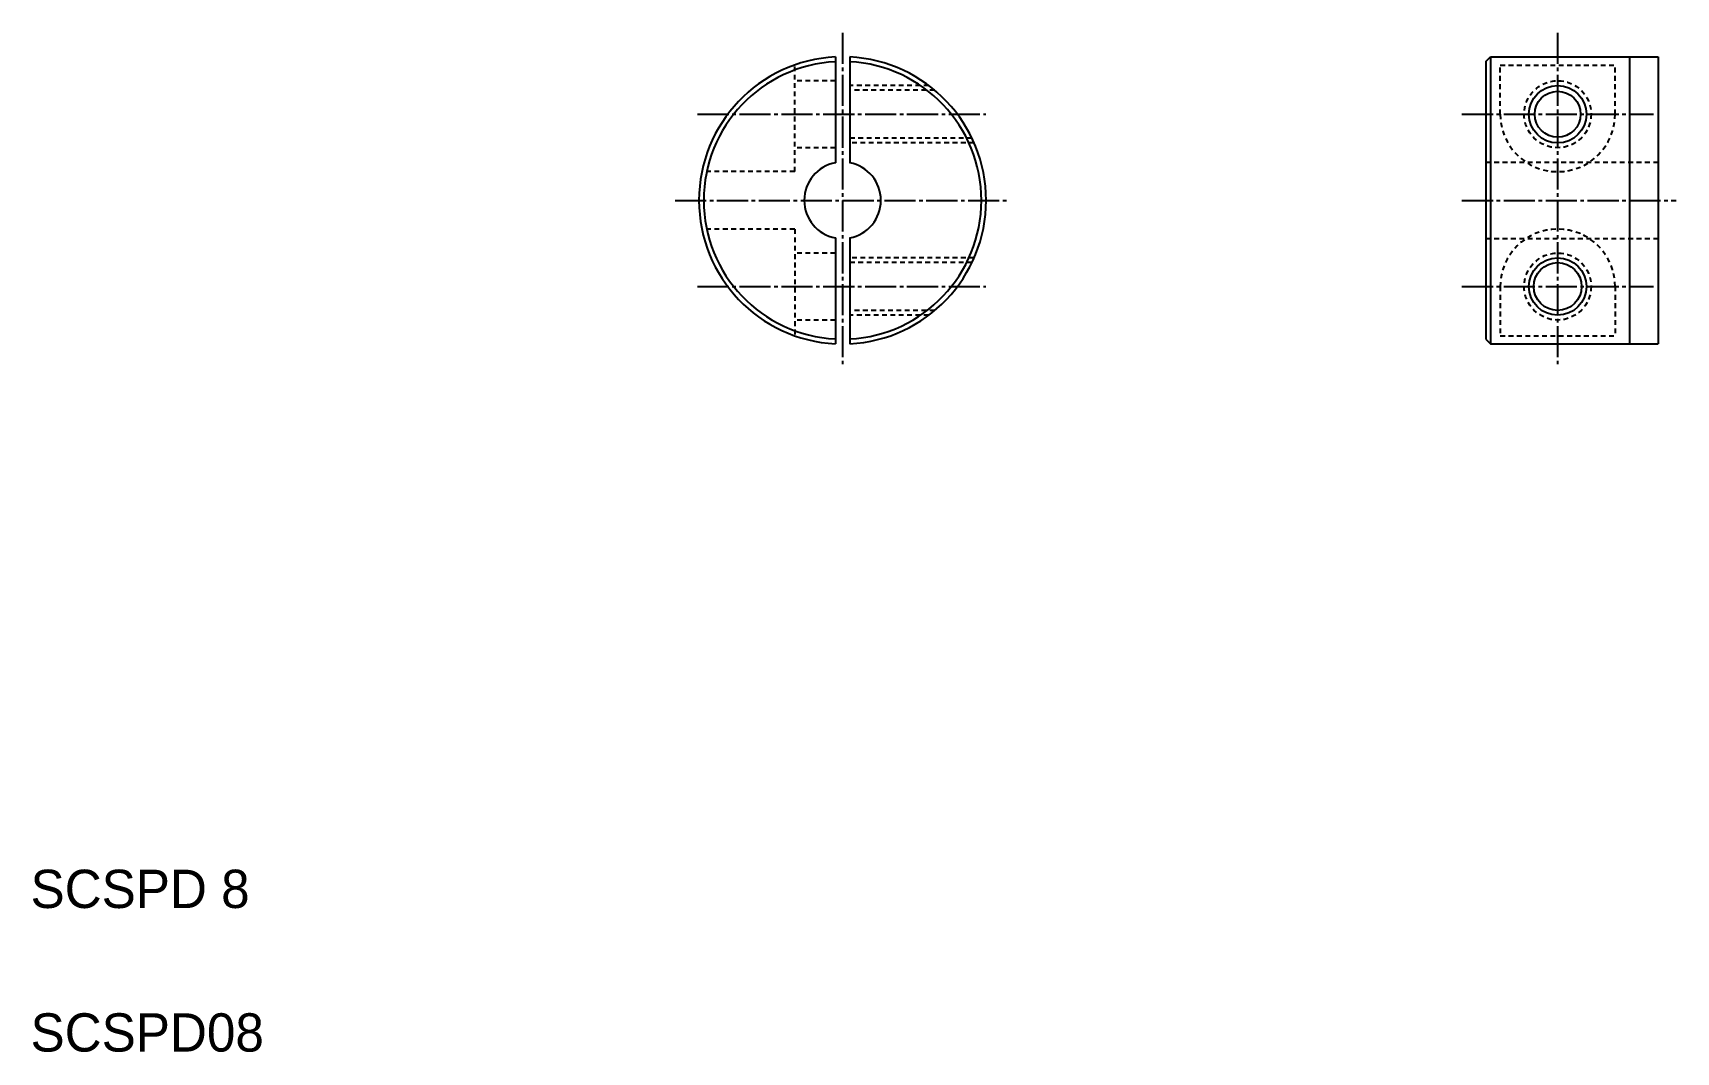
# Model space of a CAD drawing. Extents: x 10 to 182, y 10 to 116.
import ezdxf

# ---------------------------------------------------------------- set-up
doc = ezdxf.new("R2010")
doc.units = 0
doc.header["$LTSCALE"] = 0.25
doc.linetypes.add('CENTER', pattern=[17.5, 13, -1.5, 1.5, -1.5])
doc.linetypes.add('DASHED', pattern=[3.5, 2, -1.5])
doc.layers.get('0').update_dxf_attribs({"linetype": 'CONTINUOUS'})
doc.layers.add('CENTER', color=1, linetype='CENTER')

msp = doc.modelspace()

# ---------------------------------------------------------------- linework, layer by layer
at = {"color": 7, "linetype": 'CONTINUOUS'}
for p, q in [((94.088751, 113.908049), (94.088751, 102.855869)), ((95.588751, 113.908049), (95.588751, 102.855869)), ((162.050297, 113.42681), (162.050297, 84.42681)), ((162.050298, 113.426811), (162.550299, 113.926812)), ((162.550297, 113.92681), (180.050297, 113.92681)), ((162.550297, 113.92681), (162.550297, 83.92681)), ((177.050297, 113.92681), (177.050297, 83.92681)), ((180.050297, 113.92681), (180.050297, 83.92681)), ((94.088751, 94.997752), (94.088751, 83.945572)), ((95.588751, 94.997752), (95.588751, 83.945572)), ((162.050298, 84.426809), (162.550299, 83.926808)), ((162.550297, 83.92681), (180.050297, 83.92681))]:
    msp.add_line(p, q, dxfattribs=at)
at = {"color": 3, "linetype": 'DASHED'}
for p, q in [((89.838751, 101.92681), (89.838751, 113.068946)), ((163.550297, 107.92681), (163.550297, 113.068946)), ((163.550297, 113.068946), (175.550297, 113.068946)), ((175.550297, 107.92681), (175.550297, 113.068946)), ((94.088751, 111.42681), (89.838751, 111.42681)), ((103.838751, 110.92681), (95.588751, 110.92681)), ((104.469431, 110.42681), (95.588751, 110.42681)), ((108.357256, 105.42681), (95.588751, 105.42681)), ((108.586478, 104.92681), (95.588751, 104.92681)), ((94.088751, 104.42681), (89.838751, 104.42681)), ((89.838751, 101.92681), (80.529663, 101.92681)), ((162.050297, 102.92681), (180.050297, 102.92681)), ((162.050297, 102.92681), (180.050297, 102.92681)), ((89.838751, 95.92681), (80.529663, 95.92681)), ((89.838751, 95.92681), (89.838751, 84.784675)), ((162.050297, 94.92681), (180.050297, 94.92681)), ((94.088751, 93.42681), (89.838751, 93.42681)), ((108.586478, 92.92681), (95.588751, 92.92681)), ((108.357256, 92.42681), (95.588751, 92.42681)), ((163.550297, 89.92681), (163.550297, 84.784675)), ((175.550297, 89.92681), (175.550297, 84.784675)), ((94.088751, 86.42681), (89.838751, 86.42681)), ((104.469431, 87.42681), (95.588751, 87.42681)), ((103.838751, 86.92681), (95.588751, 86.92681)), ((163.550297, 84.784675), (175.550297, 84.784675))]:
    msp.add_line(p, q, dxfattribs=at)
for p, q in [((85.184207, 101.92681), (85.184307, 101.92681)), ((87.511479, 101.92681), (87.511479, 101.92671)), ((85.184207, 95.92681), (85.184307, 95.92681)), ((87.511479, 95.92681), (87.511479, 95.92691))]:
    msp.add_line(p, q)
for centre in [(169.550297, 107.92681), (169.550297, 89.92681)]:
    msp.add_circle(centre, 3.5, dxfattribs=at)
at = {"color": 3, "linetype": 'CONTINUOUS'}
for centre in [(169.550297, 107.92681), (169.550297, 89.92681)]:
    msp.add_circle(centre, 3, dxfattribs=at)
at = {"color": 7, "linetype": 'CONTINUOUS'}
msp.add_circle((169.550297, 107.92681), 2.4, dxfattribs=at)
msp.add_circle((169.550297, 89.92681), 2.5)
for radius, start, end in [(15, 92.865984, 267.13403), (14.5, 92.964898, 267.0351), (15, 0, 87.134016), (14.5, 0, 87.035102), (4, 100.80693, 259.19308), (4, 280.80692, 79.19307), (14.5, 272.9649, 0), (15, 272.86599, 0)]:
    msp.add_arc((94.838751, 98.92681), radius, start, end, dxfattribs=at)
at = {"color": 3, "linetype": 'DASHED'}
for centre, start, end in [((169.550297, 107.92681), 180, 0), ((169.550297, 89.92681), 0, 180)]:
    msp.add_arc(centre, 6, start, end, dxfattribs=at)
at = {"layer": 'CENTER', "color": 1, "linetype": 'CENTER'}
for p, q in [((94.838751, 116.42681), (94.838751, 81.42681)), ((169.550297, 116.42681), (169.550297, 81.42681)), ((79.695795, 107.92681), (109.812934, 107.92681)), ((159.550297, 107.92681), (179.550297, 107.92681)), ((77.338751, 98.92681), (112.338751, 98.92681)), ((159.550297, 98.92681), (181.929114, 98.92681)), ((79.695795, 89.92681), (109.812934, 89.92681)), ((159.550297, 89.92681), (179.550297, 89.92681))]:
    msp.add_line(p, q, dxfattribs=at)

# ---------------------------------------------------------------- texts
for s, p in [('SCSPD 8', (10, 25)), ('SCSPD08', (10, 10))]:
    msp.add_text(s, height=4).set_placement(p)

doc.saveas('drawing.dxf')
